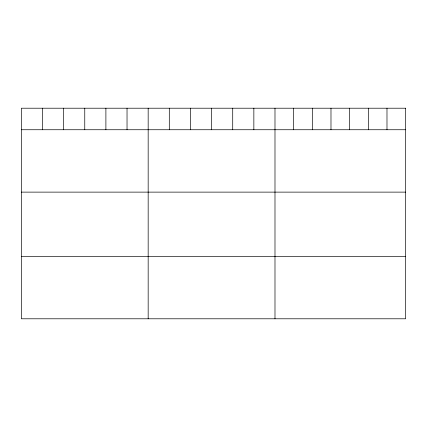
<?xml version="1.0" encoding="UTF-8"?>
<svg xmlns="http://www.w3.org/2000/svg" width="427" height="427" viewBox="0 0 427 427"><rect width="100%" height="100%" fill="white"/><g stroke="black" fill="none" stroke-linecap="round" stroke-linejoin="round"><path stroke-width="0.64" d="M21.35 129.739L405.65 129.739M21.35 192.123L405.65 192.123M21.35 256.403L405.65 256.403M386.985 108.212L386.985 129.739M368.32 108.212L368.32 129.739M349.654 108.212L349.654 129.739M330.984 108.212L330.984 129.739M312.318 108.212L312.318 129.739M293.653 108.212L293.653 129.739M274.988 108.212L274.988 318.788M253.851 108.212L253.851 129.739M232.715 108.212L232.715 129.739M211.578 108.212L211.578 129.739M190.442 108.212L190.442 129.739M169.305 108.212L169.305 129.739M148.169 108.212L148.169 318.788M127.032 108.212L127.032 129.739M105.896 108.212L105.896 129.739M84.76 108.212L84.76 129.739M63.623 108.212L63.623 129.739M42.486 108.212L42.486 129.739M405.65 108.212L21.35 108.212L21.35 318.788L405.65 318.788L405.65 108.212"/></g></svg>
